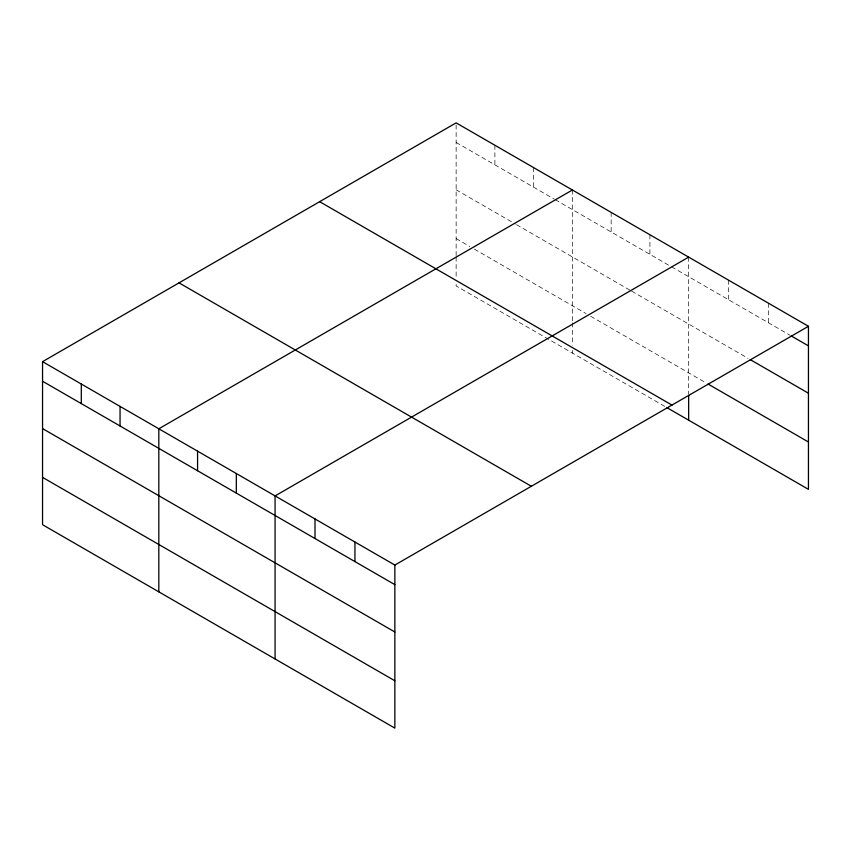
<?xml version="1.0" encoding="UTF-8"?>
<svg xmlns="http://www.w3.org/2000/svg" width="851" height="851" viewBox="0 0 851 851"><rect width="100%" height="100%" fill="white"/><g stroke="black" fill="none" stroke-linecap="round" stroke-linejoin="round"><path stroke-width="0.64" stroke-dasharray="4.25 3.19" d="M456.136 255.683L456.136 122.874M456.136 142.457L554.161 199.06M555.299 199.719L670.428 266.182M671.567 266.842L790.196 335.326M456.136 189.805L515.408 224.026M516.546 224.685L630.527 290.499M631.665 291.148L747.986 358.303M456.136 238.588L469.816 246.482M474.369 249.12L586.073 313.615M590.637 316.242L705.777 382.716M664.727 406.363L456.136 285.936L456.136 283.309M768.517 303.233L768.517 322.816M728.594 280.181L728.594 299.765M688.661 257.13L688.661 393.885M649.909 234.748L649.909 254.332M611.156 212.378L611.156 231.961M572.393 190.007L572.393 321.497M572.393 322.806L572.393 345.166M572.393 350.431L572.393 353.059M533.641 167.626L533.641 187.209M494.888 145.255L494.888 164.839M456.136 257.002L456.136 278.043"/><path stroke-width="1.28" d="M42.55 361.654L394.864 565.064L394.864 728.126L42.55 524.716L42.55 361.654L456.136 122.874L808.45 326.284L808.45 489.346L667.003 407.682M572.393 190.007L158.818 428.787L158.818 591.839M688.661 257.13L275.075 495.91L275.075 658.961M394.864 565.064L808.45 326.284M791.334 335.985L808.45 345.868M750.263 359.622L808.45 393.215M708.053 384.035L808.45 441.999M319.646 201.676L671.971 405.087M179.029 282.862L531.354 486.272M42.55 381.237L394.864 584.648M42.55 428.585L394.864 631.995M42.55 477.368L394.864 680.779M688.661 395.194L688.661 420.181M354.941 542.013L354.941 561.596M315.008 518.961L315.008 538.545M236.323 473.528L236.323 493.112M197.57 451.158L197.57 470.741M120.055 406.406L120.055 425.989M81.302 384.035L81.302 403.619"/></g></svg>
